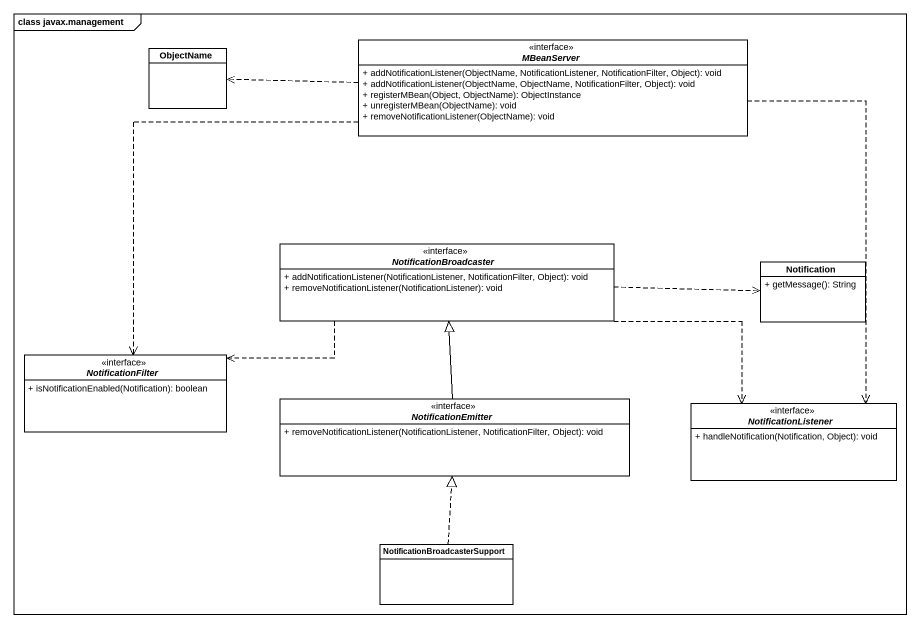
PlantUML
@startuml
mainframe class javax.management
hide circle
hide empty members
skinparam classAttributeIconSize 0
class ObjectName #FFFFFF
interface MBeanServer #FFFFFF {
  + addNotificationListener(ObjectName, NotificationListener, NotificationFilter, Object): void
  + addNotificationListener(ObjectName, ObjectName, NotificationFilter, Object): void
  + registerMBean(Object, ObjectName): ObjectInstance
  + unregisterMBean(ObjectName): void
  + removeNotificationListener(ObjectName): void
}
interface NotificationBroadcaster #FFFFFF {
  + addNotificationListener(NotificationListener, NotificationFilter, Object): void
  + removeNotificationListener(NotificationListener): void
}
class Notification #FFFFFF {
  + getMessage(): String
}
interface NotificationFilter #FFFFFF {
  + isNotificationEnabled(Notification): boolean
}
interface NotificationEmitter #FFFFFF {
  + removeNotificationListener(NotificationListener, NotificationFilter, Object): void
}
interface NotificationListener #FFFFFF {
  + handleNotification(Notification, Object): void
}
class "NotificationBroadcasterSupport" as NotificationBroadcasterSuppo #FFFFFF
MBeanServer .left.> ObjectName
MBeanServer ..> NotificationFilter
MBeanServer ..> NotificationListener
NotificationBroadcaster .right.> Notification
NotificationBroadcaster .left.> NotificationFilter
NotificationBroadcaster .right.> NotificationListener
NotificationEmitter -up-|> NotificationBroadcaster
NotificationBroadcasterSuppo .up.|> NotificationEmitter
@enduml
